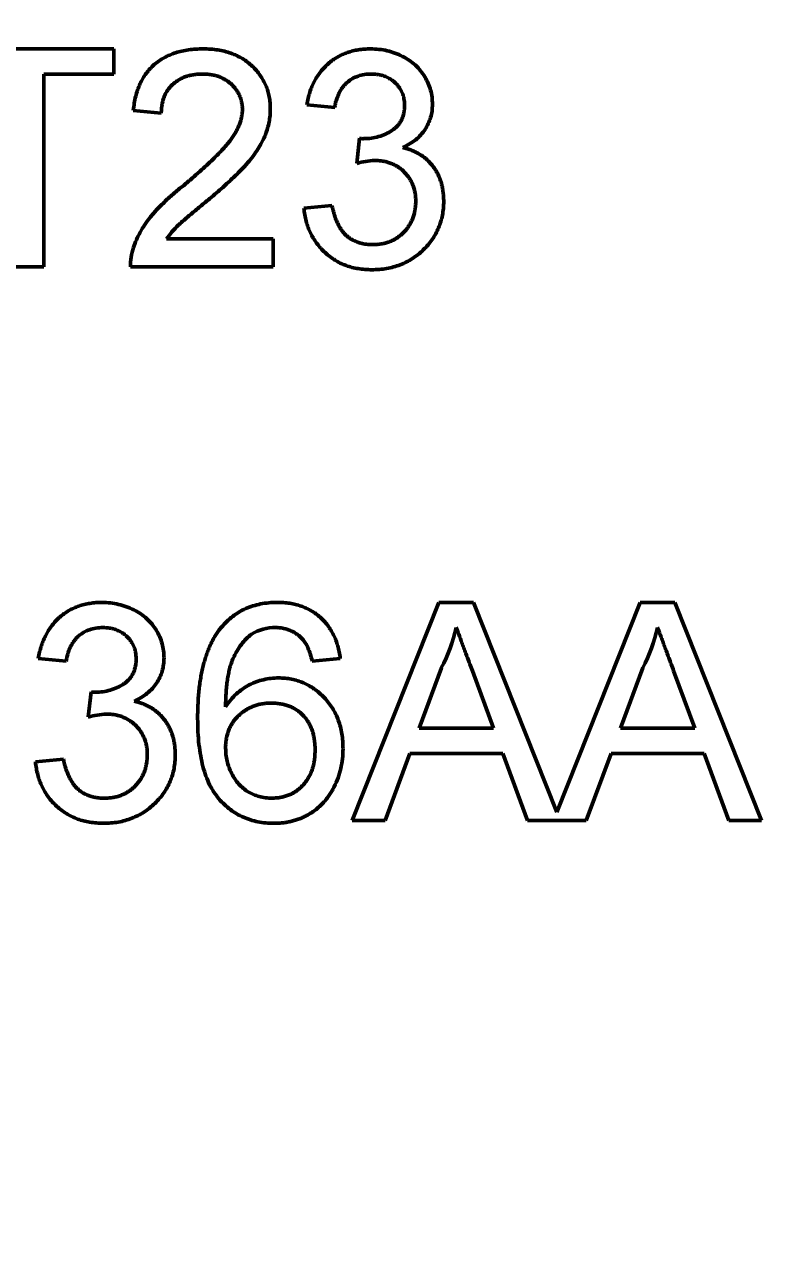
# Model space of a CAD drawing. Header units: millimetres. Extents: x 71 to 428, y 120 to 295.
# Drawn here: x 339.761 to 340.632, y 207.023 to 208.413 of the extents above; entities that cross this region are included whole.
import ezdxf

# ---------------------------------------------------------------- set-up
doc = ezdxf.new("R2010")
doc.units = ezdxf.units.MM
doc.header["$LTSCALE"] = 0.75
doc.layers.add('Dim', color=3, linetype='Continuous', lineweight=25)
doc.layers.add('Visible', color=7, linetype='Continuous', lineweight=50)
doc.styles.get("Standard").update_dxf_attribs({"font": 'arial.ttf'})
doc.dimstyles.new('Dim-ISO-25', dxfattribs={"dimtxt": 3.5, "dimasz": 3.5, "dimexe": 2.1, "dimexo": 2.1, "dimgap": 1.4, "dimtad": 1, "dimzin": 12, "dimdsep": 46, "dimtxsty": 'Standard', "dimcen": 0, "dimazin": 3, "dimtp": 0.1, "dimtm": 0.1, "dimtfac": 0.714286, "dimtmove": 0, "dimatfit": 3, "dimfxl": 1, "dimtzin": 12, "dimarcsym": 0})

# ---------------------------------------------------------------- blocks, each defined once
blk = doc.blocks.new('*D108')
at = {"color": 0, "linetype": 'ByBlock', "lineweight": -2}
for p, q in [((339.5414, 239.9919), (278.368, 239.9919)), ((280.468, 239.9919), (280.468, 204.496)), ((300.7881, 204.496), (278.368, 204.496))]:
    blk.add_line(p, q, dxfattribs=at)
at = {"color": 0, "linetype": 'ByBlock'}
for points in [[(280.468, 239.9919), (279.8846, 236.4919), (281.0513, 236.4919)], [(280.468, 204.496), (279.8846, 207.996), (281.0513, 207.996)]]:
    blk.add_solid(points, dxfattribs=at)
at = {"layer": 'Defpoints', "color": 0, "linetype": 'ByBlock'}
for p in [(341.6414, 239.9919), (302.8881, 204.496)]:
    blk.add_point(p, dxfattribs=at)
at = {"color": 0, "linetype": 'ByBlock', "lineweight": -2, "insert": (277.2798, 222.2439), "char_height": 3.5, "attachment_point": 5, "rotation": 90}
blk.add_mtext('\\A0;35.5', dxfattribs=at)
blk = doc.blocks.new('*D109')
at = {"color": 0, "linetype": 'ByBlock', "lineweight": -2}
for p, q in [((352.9086, 242.8617), (269.2309, 242.8617)), ((271.3309, 242.8617), (271.3309, 204.496)), ((301.8219, 204.496), (269.2309, 204.496))]:
    blk.add_line(p, q, dxfattribs=at)
at = {"color": 0, "linetype": 'ByBlock'}
for points in [[(271.3309, 242.8617), (270.7475, 239.3617), (271.9142, 239.3617)], [(271.3309, 204.496), (270.7475, 207.996), (271.9142, 207.996)]]:
    blk.add_solid(points, dxfattribs=at)
at = {"layer": 'Defpoints', "color": 0, "linetype": 'ByBlock'}
for p in [(355.0086, 242.8617), (303.9219, 204.496)]:
    blk.add_point(p, dxfattribs=at)
at = {"color": 0, "linetype": 'ByBlock', "lineweight": -2, "insert": (268.1427, 223.6788), "char_height": 3.5, "attachment_point": 5, "rotation": 90}
blk.add_mtext('\\A0;38.37', dxfattribs=at)

msp = doc.modelspace()

# ---------------------------------------------------------------- linework, layer by layer
at = {"layer": 'Visible'}
for p, q in [((339.6685, 208.3851), (339.8641, 208.3851)), ((339.8641, 208.3851), (339.8641, 208.3563)), ((339.7839, 208.3563), (339.7839, 208.1351)), ((339.8641, 208.3563), (339.7839, 208.3563)), ((340.1173, 208.3178), (340.0852, 208.321)), ((339.9185, 208.3114), (339.8865, 208.3146)), ((340.1426, 208.2537), (340.1459, 208.2826)), ((340.082, 208.2024), (340.1141, 208.2056)), ((339.9245, 208.1672), (340.0468, 208.1672)), ((340.0468, 208.1672), (340.0468, 208.1351)), ((339.7839, 208.1351), (339.7487, 208.1351)), ((340.0468, 208.1351), (339.8833, 208.1351)), ((340.1375, 207.5005), (340.2368, 207.7505)), ((340.2368, 207.7505), (340.2766, 207.7505)), ((340.2766, 207.7505), (340.3721, 207.51)), ((340.3721, 207.51), (340.4676, 207.7505)), ((340.4676, 207.7505), (340.5073, 207.7505)), ((340.5073, 207.7505), (340.6066, 207.5005)), ((339.8096, 207.6832), (339.7775, 207.6864)), ((340.1237, 207.6864), (340.0916, 207.6832)), ((340.2396, 207.6755), (340.214, 207.6063)), ((340.4704, 207.6755), (340.4448, 207.6063)), ((340.2994, 207.6063), (340.2751, 207.672)), ((340.5301, 207.6063), (340.5058, 207.672)), ((339.8349, 207.6191), (339.8382, 207.6479)), ((340.214, 207.6063), (340.2994, 207.6063)), ((340.4448, 207.6063), (340.5301, 207.6063)), ((339.7743, 207.5678), (339.8064, 207.571)), ((340.2034, 207.5774), (340.175, 207.5005)), ((340.31, 207.5774), (340.2034, 207.5774)), ((340.3384, 207.5005), (340.31, 207.5774)), ((340.4342, 207.5774), (340.4057, 207.5005)), ((340.5407, 207.5774), (340.4342, 207.5774)), ((340.5692, 207.5005), (340.5407, 207.5774)), ((340.175, 207.5005), (340.1375, 207.5005)), ((340.4057, 207.5005), (340.3384, 207.5005)), ((340.6066, 207.5005), (340.5692, 207.5005))]:
    msp.add_line(p, q, dxfattribs=at)
at = {"layer": 'Visible', "extrusion": (0, 0, -1)}
msp.add_circle((-354.8964, 204.496), 47.93, dxfattribs=at)
for centre in [(-340.152, 208.3325), (-339.8443, 207.6979)]:
    msp.add_arc(centre, 0.0504, 271.7211, 276.981, dxfattribs=at)
at = {"layer": 'Visible'}
for centre, radius, start, end in [((340.166, 208.1764), 0.0808, 91.8942, 106.8331), ((339.9463, 208.137), 0.063, 161.1528, 181.7031), ((340.0492, 207.6686), 0.0531, 89.7398, 120.6495), ((340.073, 207.7634), 0.1883, 332.1865, 347.2078), ((340.3038, 207.7634), 0.1883, 332.1865, 347.2078), ((339.8583, 207.5417), 0.0808, 91.8942, 106.8331)]:
    msp.add_arc(centre, radius, start, end, dxfattribs=at)
for points, knots in [([(339.8865, 208.3146), (339.8868, 208.3174), (339.8875, 208.3228), (339.8891, 208.3307), (339.8913, 208.338), (339.894, 208.3449), (339.8973, 208.3512), (339.9011, 208.3571), (339.9055, 208.3624), (339.9105, 208.3672), (339.9159, 208.3714), (339.9218, 208.3751), (339.9282, 208.3782), (339.935, 208.3808), (339.9423, 208.3827), (339.95, 208.3841), (339.9582, 208.385), (339.9638, 208.3851), (339.9666, 208.3851)], [0, 0, 0, 0, 0.070675, 0.137493, 0.201473, 0.262869, 0.32255, 0.380737, 0.43822, 0.495487, 0.553484, 0.611346, 0.670644, 0.731587, 0.794183, 0.859445, 0.928208, 1, 1, 1, 1]), ([(339.9666, 208.3851), (339.9695, 208.3851), (339.9751, 208.385), (339.9834, 208.384), (339.9911, 208.3825), (339.9984, 208.3803), (340.0052, 208.3775), (340.0116, 208.3741), (340.0175, 208.3701), (340.0229, 208.3654), (340.0277, 208.3603), (340.032, 208.3549), (340.0355, 208.3491), (340.0385, 208.3432), (340.0408, 208.3368), (340.0423, 208.3302), (340.0434, 208.3232), (340.0435, 208.3185), (340.0435, 208.3161)], [0, 0, 0, 0, 0.074712, 0.145539, 0.213339, 0.278615, 0.342094, 0.40389, 0.465063, 0.526577, 0.587328, 0.64638, 0.704345, 0.761672, 0.819418, 0.878039, 0.937796, 1, 1, 1, 1]), ([(340.0852, 208.321), (340.0857, 208.3235), (340.0867, 208.3284), (340.0887, 208.3354), (340.0911, 208.342), (340.0941, 208.3481), (340.0974, 208.3538), (340.1012, 208.3591), (340.1054, 208.364), (340.11, 208.3684), (340.115, 208.3724), (340.1203, 208.3758), (340.1259, 208.3787), (340.1318, 208.381), (340.138, 208.3829), (340.1446, 208.3842), (340.1513, 208.385), (340.156, 208.3851), (340.1583, 208.3851)], [0, 0, 0, 0, 0.071036, 0.139343, 0.204958, 0.268332, 0.330129, 0.390664, 0.450861, 0.510587, 0.570374, 0.629455, 0.687994, 0.747581, 0.807839, 0.870034, 0.93381, 1, 1, 1, 1]), ([(340.1583, 208.3851), (340.1616, 208.385), (340.168, 208.3848), (340.1774, 208.3832), (340.1864, 208.3804), (340.195, 208.3767), (340.2029, 208.3721), (340.2099, 208.3666), (340.2158, 208.3603), (340.2207, 208.3532), (340.2246, 208.3457), (340.2274, 208.3379), (340.2291, 208.3298), (340.2293, 208.3243), (340.2294, 208.3216)], [0, 0, 0, 0, 0.092054, 0.181008, 0.26913, 0.357137, 0.443549, 0.526433, 0.607453, 0.688385, 0.767854, 0.845531, 0.922529, 1, 1, 1, 1]), ([(339.9659, 208.3563), (339.9642, 208.3562), (339.9608, 208.3562), (339.9558, 208.3556), (339.9511, 208.3547), (339.9466, 208.3534), (339.9424, 208.3517), (339.9385, 208.3496), (339.9349, 208.3472), (339.9315, 208.3444), (339.9285, 208.3413), (339.9258, 208.3379), (339.9236, 208.3342), (339.9218, 208.3302), (339.9204, 208.3259), (339.9193, 208.3213), (339.9187, 208.3164), (339.9186, 208.3131), (339.9185, 208.3114)], [0, 0, 0, 0, 0.070696, 0.138358, 0.20337, 0.2657, 0.327256, 0.386512, 0.445858, 0.505173, 0.56378, 0.622343, 0.680824, 0.739795, 0.800801, 0.864239, 0.930631, 1, 1, 1, 1]), ([(340.0115, 208.3158), (340.0115, 208.3172), (340.0114, 208.32), (340.0107, 208.324), (340.0098, 208.3279), (340.0084, 208.3316), (340.0066, 208.3351), (340.0044, 208.3384), (340.0018, 208.3416), (339.9989, 208.3446), (339.9957, 208.3474), (339.9921, 208.3497), (339.9883, 208.3518), (339.9843, 208.3535), (339.9801, 208.3547), (339.9756, 208.3556), (339.9708, 208.3562), (339.9676, 208.3562), (339.9659, 208.3563)], [0, 0, 0, 0, 0.061762, 0.121174, 0.179421, 0.236843, 0.294322, 0.353191, 0.412721, 0.474522, 0.537057, 0.599591, 0.662367, 0.725246, 0.790316, 0.857724, 0.927232, 1, 1, 1, 1]), ([(340.1593, 208.3563), (340.1566, 208.3562), (340.1515, 208.356), (340.1441, 208.3541), (340.1373, 208.3511), (340.1324, 208.3475), (340.1288, 208.3441), (340.1264, 208.3413), (340.1243, 208.3381), (340.1223, 208.3346), (340.1207, 208.3308), (340.1192, 208.3268), (340.1181, 208.3224), (340.1175, 208.3194), (340.1173, 208.3178)], [0, 0, 0, 0, 0.127797, 0.246795, 0.362284, 0.477652, 0.536237, 0.59559, 0.656344, 0.719085, 0.784349, 0.852876, 0.924551, 1, 1, 1, 1]), ([(340.1974, 208.3205), (340.1974, 208.3218), (340.1973, 208.3243), (340.1968, 208.3279), (340.196, 208.3314), (340.1948, 208.3347), (340.1933, 208.3378), (340.1914, 208.3407), (340.1893, 208.3436), (340.1867, 208.3462), (340.184, 208.3486), (340.181, 208.3506), (340.1779, 208.3524), (340.1746, 208.3538), (340.171, 208.3549), (340.1673, 208.3557), (340.1634, 208.3562), (340.1607, 208.3563), (340.1593, 208.3563)], [0, 0, 0, 0, 0.065093, 0.127304, 0.188122, 0.247131, 0.306077, 0.365678, 0.426103, 0.487841, 0.550317, 0.611805, 0.672737, 0.734883, 0.79768, 0.862475, 0.929775, 1, 1, 1, 1]), ([(339.9443, 208.2286), (339.9475, 208.2313), (339.9537, 208.2365), (339.9624, 208.2443), (339.9704, 208.2515), (339.9775, 208.2582), (339.9838, 208.2645), (339.9893, 208.2702), (339.994, 208.2755), (339.9979, 208.2804), (340.0011, 208.285), (340.0039, 208.2895), (340.0062, 208.294), (340.0081, 208.2984), (340.0096, 208.3028), (340.0107, 208.3072), (340.0114, 208.3115), (340.0115, 208.3144), (340.0115, 208.3158)], [0, 0, 0, 0, 0.11141, 0.214526, 0.309417, 0.396087, 0.474284, 0.544374, 0.60642, 0.660582, 0.709794, 0.756451, 0.800767, 0.843168, 0.884295, 0.923885, 0.962359, 1, 1, 1, 1]), ([(340.0435, 208.3161), (340.0435, 208.3136), (340.0433, 208.3087), (340.0423, 208.3013), (340.0404, 208.294), (340.038, 208.2866), (340.0346, 208.2793), (340.0304, 208.2717), (340.0252, 208.2641), (340.0202, 208.2575), (340.0155, 208.2521), (340.0113, 208.2476), (340.0065, 208.2428), (340.0013, 208.2376), (339.9953, 208.2321), (339.9888, 208.2261), (339.9817, 208.22), (339.9767, 208.2157), (339.9742, 208.2136)], [0, 0, 0, 0, 0.057945, 0.116018, 0.174826, 0.234683, 0.296827, 0.364061, 0.436192, 0.51426, 0.556976, 0.604856, 0.657675, 0.715751, 0.77884, 0.847501, 0.921228, 1, 1, 1, 1]), ([(340.1505, 208.2822), (340.1535, 208.2823), (340.1592, 208.2825), (340.1677, 208.2844), (340.1757, 208.2873), (340.1818, 208.2907), (340.1864, 208.294), (340.1893, 208.2969), (340.1919, 208.3), (340.1938, 208.3035), (340.1955, 208.3073), (340.1966, 208.3115), (340.1973, 208.3159), (340.1974, 208.3189), (340.1974, 208.3205)], [0, 0, 0, 0, 0.129789, 0.254605, 0.378435, 0.50292, 0.565018, 0.624848, 0.683448, 0.742765, 0.802757, 0.86522, 0.930779, 1, 1, 1, 1]), ([(340.2294, 208.3216), (340.2293, 208.319), (340.2291, 208.3139), (340.2275, 208.3064), (340.2247, 208.2993), (340.221, 208.2925), (340.2161, 208.2863), (340.2102, 208.2808), (340.2032, 208.2759), (340.198, 208.2733), (340.1953, 208.272)], [0, 0, 0, 0, 0.121951, 0.240787, 0.35855, 0.479066, 0.601519, 0.727551, 0.859932, 1, 1, 1, 1]), ([(340.1953, 208.272), (340.1971, 208.2715), (340.2007, 208.2707), (340.2057, 208.2688), (340.2104, 208.2667), (340.215, 208.2642), (340.2191, 208.2613), (340.223, 208.2582), (340.2265, 208.2546), (340.2298, 208.2507), (340.2328, 208.2466), (340.2353, 208.2422), (340.2374, 208.2375), (340.2393, 208.2326), (340.2406, 208.2274), (340.2415, 208.2219), (340.2422, 208.2162), (340.2422, 208.2123), (340.2423, 208.2103)], [0, 0, 0, 0, 0.065828, 0.128938, 0.190858, 0.251186, 0.310974, 0.37005, 0.429672, 0.489507, 0.549975, 0.610075, 0.670915, 0.732909, 0.796711, 0.861825, 0.929892, 1, 1, 1, 1]), ([(340.2102, 208.2106), (340.2102, 208.2123), (340.2101, 208.2155), (340.2095, 208.2202), (340.2084, 208.2247), (340.207, 208.229), (340.2051, 208.2331), (340.2029, 208.237), (340.2001, 208.2406), (340.197, 208.244), (340.1937, 208.2471), (340.19, 208.2498), (340.1861, 208.252), (340.182, 208.2539), (340.1776, 208.2554), (340.1731, 208.2564), (340.1683, 208.257), (340.165, 208.2571), (340.1633, 208.2571)], [0, 0, 0, 0, 0.067051, 0.13118, 0.193722, 0.254499, 0.314763, 0.375117, 0.436023, 0.498297, 0.560571, 0.621619, 0.681973, 0.742853, 0.804272, 0.867473, 0.932273, 1, 1, 1, 1]), ([(339.8866, 208.1574), (339.8877, 208.1603), (339.8899, 208.1663), (339.8942, 208.1749), (339.8994, 208.1834), (339.9044, 208.1904), (339.909, 208.1959), (339.9128, 208.2003), (339.9171, 208.2047), (339.9218, 208.2093), (339.9268, 208.214), (339.9322, 208.2188), (339.9381, 208.2237), (339.9422, 208.227), (339.9443, 208.2286)], [0, 0, 0, 0, 0.100388, 0.204407, 0.310686, 0.422157, 0.480685, 0.543238, 0.6095, 0.679555, 0.753841, 0.831641, 0.913813, 1, 1, 1, 1]), ([(339.9742, 208.2136), (339.972, 208.2118), (339.9678, 208.2084), (339.9619, 208.2034), (339.9566, 208.1989), (339.9517, 208.195), (339.9476, 208.1914), (339.9439, 208.1883), (339.941, 208.1856), (339.9364, 208.1815), (339.9307, 208.1756), (339.9265, 208.1699), (339.9245, 208.1672)], [0, 0, 0, 0, 0.1242, 0.23683, 0.339495, 0.431254, 0.511455, 0.581223, 0.640495, 0.688308, 0.850333, 1, 1, 1, 1]), ([(340.1141, 208.2056), (340.1145, 208.2037), (340.1153, 208.2), (340.1169, 208.1946), (340.1186, 208.1897), (340.1207, 208.1852), (340.1227, 208.1811), (340.1251, 208.1774), (340.1276, 208.1741), (340.1304, 208.1713), (340.1334, 208.1688), (340.1366, 208.1666), (340.1401, 208.1648), (340.1438, 208.1634), (340.1478, 208.1622), (340.1519, 208.1613), (340.1563, 208.1608), (340.1594, 208.1608), (340.1609, 208.1608)], [0, 0, 0, 0, 0.082566, 0.15976, 0.233155, 0.301356, 0.365752, 0.426437, 0.484185, 0.539549, 0.593156, 0.647048, 0.701446, 0.757, 0.81384, 0.873058, 0.934963, 1, 1, 1, 1]), ([(340.2423, 208.2103), (340.2422, 208.2077), (340.2421, 208.2024), (340.2409, 208.1946), (340.2391, 208.1871), (340.2365, 208.18), (340.2333, 208.1731), (340.2292, 208.1666), (340.2244, 208.1604), (340.2189, 208.1546), (340.213, 208.1493), (340.2065, 208.1446), (340.1997, 208.1407), (340.1925, 208.1375), (340.1848, 208.135), (340.1768, 208.1332), (340.1684, 208.1321), (340.1627, 208.132), (340.1598, 208.1319)], [0, 0, 0, 0, 0.063503, 0.124805, 0.18492, 0.244376, 0.303775, 0.364133, 0.425376, 0.488388, 0.551743, 0.61386, 0.67564, 0.737737, 0.800417, 0.864658, 0.930985, 1, 1, 1, 1]), ([(340.1609, 208.1608), (340.1628, 208.1608), (340.1663, 208.1608), (340.1715, 208.1616), (340.1764, 208.1627), (340.1811, 208.1643), (340.1854, 208.1663), (340.1895, 208.1688), (340.1933, 208.1717), (340.1968, 208.175), (340.1999, 208.1787), (340.2027, 208.1826), (340.205, 208.1868), (340.207, 208.1911), (340.2084, 208.1957), (340.2094, 208.2005), (340.2101, 208.2055), (340.2102, 208.2089), (340.2102, 208.2106)], [0, 0, 0, 0, 0.069461, 0.135658, 0.19962, 0.261651, 0.322053, 0.38234, 0.443223, 0.50493, 0.56682, 0.6276, 0.687476, 0.747351, 0.808174, 0.870133, 0.933721, 1, 1, 1, 1]), ([(340.1598, 208.1319), (340.1572, 208.132), (340.152, 208.1321), (340.1444, 208.1331), (340.1372, 208.1345), (340.1303, 208.1367), (340.1237, 208.1394), (340.1176, 208.1429), (340.1117, 208.1469), (340.1062, 208.1515), (340.1012, 208.1565), (340.0967, 208.162), (340.0928, 208.1679), (340.0894, 208.1741), (340.0867, 208.1806), (340.0846, 208.1876), (340.0829, 208.1949), (340.0823, 208.1999), (340.082, 208.2024)], [0, 0, 0, 0, 0.067794, 0.133464, 0.196934, 0.258481, 0.319787, 0.380431, 0.44099, 0.502867, 0.564806, 0.625526, 0.685604, 0.746041, 0.807347, 0.869717, 0.93379, 1, 1, 1, 1]), ([(339.7775, 207.6864), (339.778, 207.6889), (339.779, 207.6937), (339.781, 207.7008), (339.7835, 207.7074), (339.7864, 207.7135), (339.7897, 207.7192), (339.7935, 207.7245), (339.7977, 207.7294), (339.8023, 207.7338), (339.8073, 207.7378), (339.8126, 207.7412), (339.8182, 207.7441), (339.8241, 207.7464), (339.8303, 207.7483), (339.8369, 207.7495), (339.8437, 207.7504), (339.8483, 207.7505), (339.8506, 207.7505)], [0, 0, 0, 0, 0.071036, 0.139343, 0.204958, 0.268332, 0.330129, 0.390664, 0.450861, 0.510587, 0.570374, 0.629455, 0.687994, 0.747581, 0.807839, 0.870034, 0.93381, 1, 1, 1, 1]), ([(339.8506, 207.7505), (339.8539, 207.7504), (339.8603, 207.7502), (339.8697, 207.7485), (339.8787, 207.7458), (339.8873, 207.7421), (339.8952, 207.7375), (339.9022, 207.732), (339.9082, 207.7257), (339.913, 207.7186), (339.9169, 207.7111), (339.9197, 207.7033), (339.9214, 207.6952), (339.9216, 207.6897), (339.9218, 207.687)], [0, 0, 0, 0, 0.092054, 0.181008, 0.26913, 0.357137, 0.443549, 0.526433, 0.607453, 0.688385, 0.767854, 0.845531, 0.922529, 1, 1, 1, 1]), ([(339.9875, 207.7221), (339.9895, 207.7244), (339.9935, 207.7289), (340.0003, 207.7346), (340.0075, 207.7396), (340.0153, 207.7436), (340.0237, 207.7467), (340.0325, 207.7489), (340.0418, 207.7503), (340.0482, 207.7504), (340.0515, 207.7505)], [0, 0, 0, 0, 0.125625, 0.247619, 0.368528, 0.488104, 0.609878, 0.735382, 0.864448, 1, 1, 1, 1]), ([(340.0515, 207.7505), (340.0539, 207.7505), (340.0587, 207.7504), (340.0658, 207.7496), (340.0724, 207.7482), (340.0788, 207.7464), (340.0848, 207.7439), (340.0905, 207.741), (340.0958, 207.7376), (340.1008, 207.7336), (340.1053, 207.7291), (340.1094, 207.7242), (340.113, 207.7189), (340.1161, 207.7132), (340.1188, 207.7071), (340.1209, 207.7006), (340.1226, 207.6936), (340.1233, 207.6889), (340.1237, 207.6864)], [0, 0, 0, 0, 0.068499, 0.134572, 0.198208, 0.259784, 0.319951, 0.379508, 0.438814, 0.498497, 0.558182, 0.617438, 0.677522, 0.737959, 0.80033, 0.86409, 0.930622, 1, 1, 1, 1]), ([(339.8516, 207.7217), (339.849, 207.7216), (339.8438, 207.7214), (339.8364, 207.7195), (339.8296, 207.7165), (339.8247, 207.7129), (339.8211, 207.7095), (339.8187, 207.7067), (339.8166, 207.7035), (339.8146, 207.7), (339.813, 207.6962), (339.8115, 207.6922), (339.8104, 207.6878), (339.8099, 207.6848), (339.8096, 207.6832)], [0, 0, 0, 0, 0.127797, 0.246795, 0.362284, 0.477652, 0.536237, 0.59559, 0.656344, 0.719085, 0.784349, 0.852876, 0.924551, 1, 1, 1, 1]), ([(339.8897, 207.6859), (339.8897, 207.6872), (339.8896, 207.6897), (339.8891, 207.6933), (339.8883, 207.6968), (339.8871, 207.7001), (339.8856, 207.7032), (339.8837, 207.7061), (339.8816, 207.709), (339.8791, 207.7115), (339.8763, 207.714), (339.8734, 207.716), (339.8702, 207.7178), (339.8669, 207.7192), (339.8633, 207.7203), (339.8596, 207.7211), (339.8557, 207.7216), (339.853, 207.7216), (339.8516, 207.7217)], [0, 0, 0, 0, 0.065093, 0.127304, 0.188122, 0.247131, 0.306077, 0.365678, 0.426103, 0.487841, 0.550317, 0.611805, 0.672737, 0.734883, 0.79768, 0.862475, 0.929775, 1, 1, 1, 1]), ([(339.9602, 207.6175), (339.9602, 207.6205), (339.9603, 207.6263), (339.9606, 207.6348), (339.9611, 207.643), (339.9619, 207.651), (339.9628, 207.6586), (339.964, 207.6659), (339.9654, 207.6729), (339.967, 207.6796), (339.9688, 207.686), (339.9708, 207.692), (339.973, 207.6978), (339.9755, 207.7033), (339.9781, 207.7085), (339.981, 207.7133), (339.9841, 207.7179), (339.9863, 207.7207), (339.9875, 207.7221)], [0, 0, 0, 0, 0.080034, 0.157854, 0.232564, 0.304731, 0.374384, 0.441663, 0.506048, 0.568692, 0.628715, 0.687238, 0.743227, 0.797567, 0.850239, 0.901629, 0.951067, 1, 1, 1, 1]), ([(340.0801, 207.7088), (340.079, 207.7099), (340.0769, 207.7119), (340.0736, 207.7145), (340.07, 207.7167), (340.0662, 207.7185), (340.0623, 207.7199), (340.0581, 207.7209), (340.0538, 207.7216), (340.0509, 207.7216), (340.0494, 207.7217)], [0, 0, 0, 0, 0.128545, 0.252818, 0.375212, 0.497113, 0.618546, 0.742222, 0.869458, 1, 1, 1, 1]), ([(340.2751, 207.672), (340.2741, 207.6745), (340.2723, 207.6795), (340.2696, 207.6867), (340.2671, 207.6935), (340.2647, 207.6999), (340.2625, 207.706), (340.2605, 207.7116), (340.2585, 207.7167), (340.2573, 207.7201), (340.2567, 207.7217)], [0, 0, 0, 0, 0.153148, 0.299433, 0.436426, 0.565671, 0.686508, 0.799269, 0.903395, 1, 1, 1, 1]), ([(340.5058, 207.672), (340.5049, 207.6745), (340.5031, 207.6795), (340.5004, 207.6867), (340.4979, 207.6935), (340.4955, 207.6999), (340.4933, 207.706), (340.4912, 207.7116), (340.4892, 207.7167), (340.488, 207.7201), (340.4875, 207.7217)], [0, 0, 0, 0, 0.153148, 0.299433, 0.436426, 0.565671, 0.686508, 0.799269, 0.903395, 1, 1, 1, 1]), ([(340.0221, 207.7143), (340.02, 207.7125), (340.0157, 207.709), (340.0101, 207.7024), (340.0051, 207.6948), (340.0014, 207.6876), (339.9988, 207.6812), (339.9972, 207.6757), (339.9957, 207.6697), (339.9945, 207.6631), (339.9936, 207.6559), (339.9928, 207.6481), (339.9924, 207.6398), (339.9923, 207.634), (339.9923, 207.631)], [0, 0, 0, 0, 0.088609, 0.181893, 0.280787, 0.38702, 0.444107, 0.506454, 0.574396, 0.647656, 0.726426, 0.811458, 0.90278, 1, 1, 1, 1]), ([(340.0916, 207.6832), (340.0909, 207.686), (340.0896, 207.6911), (340.0869, 207.6982), (340.0839, 207.7041), (340.0813, 207.7073), (340.0801, 207.7088)], [0, 0, 0, 0, 0.299802, 0.564331, 0.796204, 1, 1, 1, 1]), ([(339.8428, 207.6476), (339.8458, 207.6477), (339.8516, 207.6479), (339.86, 207.6498), (339.868, 207.6527), (339.8741, 207.6561), (339.8787, 207.6593), (339.8816, 207.6623), (339.8842, 207.6654), (339.8862, 207.6689), (339.8878, 207.6727), (339.8889, 207.6769), (339.8896, 207.6813), (339.8897, 207.6843), (339.8897, 207.6859)], [0, 0, 0, 0, 0.129789, 0.254605, 0.378435, 0.50292, 0.565018, 0.624848, 0.683448, 0.742765, 0.802757, 0.86522, 0.930779, 1, 1, 1, 1]), ([(339.9218, 207.687), (339.9216, 207.6844), (339.9214, 207.6792), (339.9198, 207.6717), (339.917, 207.6646), (339.9133, 207.6579), (339.9084, 207.6517), (339.9025, 207.6462), (339.8955, 207.6413), (339.8903, 207.6387), (339.8876, 207.6374)], [0, 0, 0, 0, 0.121951, 0.240787, 0.35855, 0.479066, 0.601519, 0.727551, 0.859932, 1, 1, 1, 1]), ([(339.9923, 207.631), (339.9942, 207.6337), (339.9979, 207.6389), (340.0044, 207.6457), (340.0115, 207.6514), (340.0192, 207.656), (340.0274, 207.6596), (340.0357, 207.6621), (340.0443, 207.6637), (340.0501, 207.6639), (340.053, 207.664)], [0, 0, 0, 0, 0.13549, 0.265229, 0.390778, 0.51542, 0.638317, 0.759642, 0.878902, 1, 1, 1, 1]), ([(340.053, 207.664), (340.0555, 207.6639), (340.0605, 207.6638), (340.0678, 207.6627), (340.0748, 207.6609), (340.0815, 207.6585), (340.0879, 207.6552), (340.0941, 207.6513), (340.0999, 207.6467), (340.1054, 207.6414), (340.1104, 207.6356), (340.1149, 207.6293), (340.1186, 207.6225), (340.1216, 207.6154), (340.124, 207.6078), (340.1257, 207.5999), (340.1267, 207.5915), (340.1268, 207.5858), (340.1269, 207.5828)], [0, 0, 0, 0, 0.061347, 0.121203, 0.179863, 0.238152, 0.296252, 0.35519, 0.415676, 0.478379, 0.541524, 0.603977, 0.666513, 0.729491, 0.79371, 0.859736, 0.928449, 1, 1, 1, 1]), ([(339.8876, 207.6374), (339.8894, 207.6369), (339.893, 207.636), (339.898, 207.6342), (339.9028, 207.632), (339.9073, 207.6296), (339.9114, 207.6267), (339.9153, 207.6236), (339.9189, 207.62), (339.9221, 207.6161), (339.9251, 207.612), (339.9276, 207.6075), (339.9297, 207.6029), (339.9316, 207.5979), (339.9329, 207.5927), (339.9338, 207.5873), (339.9345, 207.5816), (339.9345, 207.5777), (339.9346, 207.5757)], [0, 0, 0, 0, 0.065828, 0.128938, 0.190858, 0.251186, 0.310974, 0.37005, 0.429672, 0.489507, 0.549975, 0.610075, 0.670915, 0.732909, 0.796711, 0.861825, 0.929892, 1, 1, 1, 1]), ([(340.0441, 207.6351), (340.0424, 207.6351), (340.0389, 207.635), (340.0338, 207.6343), (340.0288, 207.6332), (340.0241, 207.6316), (340.0196, 207.6296), (340.0152, 207.6272), (340.0112, 207.6242), (340.0073, 207.6209), (340.0037, 207.6172), (340.0006, 207.6133), (339.9981, 207.609), (339.9959, 207.6044), (339.9943, 207.5996), (339.9931, 207.5945), (339.9924, 207.5891), (339.9923, 207.5854), (339.9923, 207.5835)], [0, 0, 0, 0, 0.064812, 0.127718, 0.189086, 0.249562, 0.309738, 0.370215, 0.431085, 0.493911, 0.55657, 0.617553, 0.678119, 0.739063, 0.801665, 0.864956, 0.93089, 1, 1, 1, 1]), ([(340.0948, 207.5818), (340.0948, 207.5838), (340.0947, 207.5878), (340.094, 207.5935), (340.093, 207.5989), (340.0915, 207.604), (340.0896, 207.6087), (340.0873, 207.6131), (340.0845, 207.6172), (340.0813, 207.6209), (340.0777, 207.6243), (340.0738, 207.6272), (340.0697, 207.6297), (340.0652, 207.6317), (340.0603, 207.6332), (340.0552, 207.6343), (340.0498, 207.635), (340.0461, 207.6351), (340.0441, 207.6351)], [0, 0, 0, 0, 0.072229, 0.141252, 0.207439, 0.270245, 0.331238, 0.391254, 0.450152, 0.509008, 0.567734, 0.625726, 0.683708, 0.742407, 0.803094, 0.865865, 0.931379, 1, 1, 1, 1]), ([(339.9025, 207.576), (339.9025, 207.5776), (339.9024, 207.5809), (339.9018, 207.5856), (339.9008, 207.5901), (339.8993, 207.5944), (339.8974, 207.5985), (339.8952, 207.6024), (339.8924, 207.606), (339.8893, 207.6094), (339.886, 207.6125), (339.8823, 207.6151), (339.8784, 207.6174), (339.8743, 207.6193), (339.8699, 207.6207), (339.8654, 207.6218), (339.8606, 207.6224), (339.8573, 207.6225), (339.8556, 207.6225)], [0, 0, 0, 0, 0.067051, 0.13118, 0.193722, 0.254499, 0.314763, 0.375117, 0.436023, 0.498297, 0.560571, 0.621619, 0.681973, 0.742853, 0.804272, 0.867473, 0.932273, 1, 1, 1, 1]), ([(340.0479, 207.4973), (340.0447, 207.4974), (340.0385, 207.4976), (340.0294, 207.4989), (340.0208, 207.5011), (340.0126, 207.5042), (340.0049, 207.5081), (339.9976, 207.5129), (339.9908, 207.5187), (339.9844, 207.5253), (339.9787, 207.5329), (339.9737, 207.5417), (339.9695, 207.5516), (339.9661, 207.5626), (339.9635, 207.5748), (339.9616, 207.588), (339.9604, 207.6024), (339.9603, 207.6124), (339.9602, 207.6175)], [0, 0, 0, 0, 0.056157, 0.110133, 0.162537, 0.213912, 0.265146, 0.31651, 0.369179, 0.423123, 0.479276, 0.538691, 0.601978, 0.670125, 0.74365, 0.82281, 0.908261, 1, 1, 1, 1]), ([(339.9923, 207.5835), (339.9924, 207.581), (339.9925, 207.576), (339.9939, 207.5686), (339.9961, 207.5614), (339.9991, 207.5544), (340.0029, 207.5479), (340.0073, 207.5422), (340.0124, 207.5373), (340.018, 207.5332), (340.0242, 207.5301), (340.0309, 207.5278), (340.038, 207.5264), (340.0429, 207.5262), (340.0454, 207.5262)], [0, 0, 0, 0, 0.086177, 0.171222, 0.257573, 0.34515, 0.431508, 0.513644, 0.593539, 0.672806, 0.752058, 0.831493, 0.913823, 1, 1, 1, 1]), ([(340.0454, 207.5262), (340.0472, 207.5262), (340.0507, 207.5263), (340.0558, 207.527), (340.0607, 207.5282), (340.0653, 207.5298), (340.0696, 207.5319), (340.0737, 207.5345), (340.0776, 207.5376), (340.0811, 207.5411), (340.0843, 207.545), (340.0871, 207.5493), (340.0896, 207.5538), (340.0915, 207.5588), (340.093, 207.5641), (340.0941, 207.5697), (340.0947, 207.5757), (340.0948, 207.5798), (340.0948, 207.5818)], [0, 0, 0, 0, 0.063965, 0.124854, 0.184383, 0.242748, 0.2999, 0.357059, 0.415719, 0.475258, 0.535508, 0.596291, 0.657728, 0.721052, 0.786261, 0.853834, 0.925318, 1, 1, 1, 1]), ([(340.1269, 207.5828), (340.1268, 207.579), (340.1265, 207.5714), (340.1245, 207.5601), (340.1214, 207.5493), (340.1175, 207.5407), (340.114, 207.5342), (340.1111, 207.5296), (340.1079, 207.5252), (340.1046, 207.5211), (340.1009, 207.5175), (340.097, 207.514), (340.0928, 207.5109), (340.0885, 207.508), (340.0839, 207.5055), (340.0792, 207.5033), (340.0744, 207.5014), (340.0694, 207.5), (340.0642, 207.4987), (340.0589, 207.4979), (340.0534, 207.4974), (340.0497, 207.4973), (340.0479, 207.4973)], [0, 0, 0, 0, 0.088899, 0.17544, 0.261633, 0.34801, 0.390819, 0.432814, 0.473776, 0.514166, 0.554107, 0.594121, 0.63362, 0.673585, 0.71348, 0.75336, 0.792891, 0.833007, 0.873643, 0.914893, 0.95695, 1, 1, 1, 1]), ([(339.8521, 207.4973), (339.8495, 207.4974), (339.8443, 207.4975), (339.8367, 207.4985), (339.8295, 207.4999), (339.8226, 207.5021), (339.816, 207.5048), (339.8099, 207.5083), (339.804, 207.5123), (339.7985, 207.5169), (339.7935, 207.5219), (339.789, 207.5274), (339.7851, 207.5333), (339.7817, 207.5394), (339.779, 207.546), (339.7769, 207.553), (339.7752, 207.5603), (339.7746, 207.5653), (339.7743, 207.5678)], [0, 0, 0, 0, 0.067794, 0.133464, 0.196934, 0.258481, 0.319787, 0.380431, 0.44099, 0.502867, 0.564806, 0.625526, 0.685604, 0.746041, 0.807347, 0.869717, 0.93379, 1, 1, 1, 1]), ([(339.8064, 207.571), (339.8068, 207.5691), (339.8076, 207.5654), (339.8092, 207.56), (339.8109, 207.5551), (339.813, 207.5506), (339.815, 207.5465), (339.8174, 207.5428), (339.8199, 207.5395), (339.8227, 207.5366), (339.8257, 207.5342), (339.8289, 207.532), (339.8324, 207.5302), (339.8361, 207.5287), (339.8401, 207.5276), (339.8442, 207.5267), (339.8487, 207.5262), (339.8517, 207.5262), (339.8532, 207.5262)], [0, 0, 0, 0, 0.082566, 0.15976, 0.233155, 0.301356, 0.365752, 0.426437, 0.484185, 0.539549, 0.593156, 0.647048, 0.701446, 0.757, 0.81384, 0.873058, 0.934963, 1, 1, 1, 1]), ([(339.9346, 207.5757), (339.9345, 207.573), (339.9344, 207.5677), (339.9333, 207.56), (339.9314, 207.5525), (339.9288, 207.5454), (339.9256, 207.5385), (339.9215, 207.532), (339.9167, 207.5258), (339.9113, 207.52), (339.9053, 207.5147), (339.8988, 207.51), (339.892, 207.5061), (339.8848, 207.5029), (339.8772, 207.5004), (339.8692, 207.4986), (339.8607, 207.4975), (339.855, 207.4974), (339.8521, 207.4973)], [0, 0, 0, 0, 0.063503, 0.124805, 0.18492, 0.244376, 0.303775, 0.364133, 0.425376, 0.488388, 0.551743, 0.61386, 0.67564, 0.737737, 0.800417, 0.864658, 0.930985, 1, 1, 1, 1]), ([(339.8532, 207.5262), (339.8551, 207.5262), (339.8586, 207.5262), (339.8638, 207.527), (339.8687, 207.528), (339.8734, 207.5297), (339.8777, 207.5317), (339.8818, 207.5342), (339.8856, 207.5371), (339.8891, 207.5404), (339.8922, 207.5441), (339.895, 207.548), (339.8973, 207.5522), (339.8993, 207.5565), (339.9007, 207.5611), (339.9017, 207.5658), (339.9024, 207.5708), (339.9025, 207.5742), (339.9025, 207.576)], [0, 0, 0, 0, 0.069461, 0.135658, 0.19962, 0.261651, 0.322053, 0.38234, 0.443223, 0.50493, 0.56682, 0.6276, 0.687476, 0.747351, 0.808174, 0.870133, 0.933721, 1, 1, 1, 1])]:
    msp.add_open_spline(points, degree=3, knots=knots, dxfattribs=at)

# ---------------------------------------------------------------- dimensions: what is measured, and where the dimension line sits
at = {"layer": 'Dim'}
for base, p1, p2, picture, middle in [((271.3309, 204.496), (355.0086, 242.8617), (303.9219, 204.496), '*D109', (268.1427, 223.6788)), ((280.468, 204.496), (341.6414, 239.9919), (302.8881, 204.496), '*D108', (277.2798, 222.2439))]:
    dim = msp.add_linear_dim(base=base, p1=p1, p2=p2, angle=90, dimstyle='Dim-ISO-25', dxfattribs=at)
    dim.commit()
    dim.dimension.update_dxf_attribs({"geometry": picture, "text_midpoint": middle})

doc.saveas('drawing.dxf')
